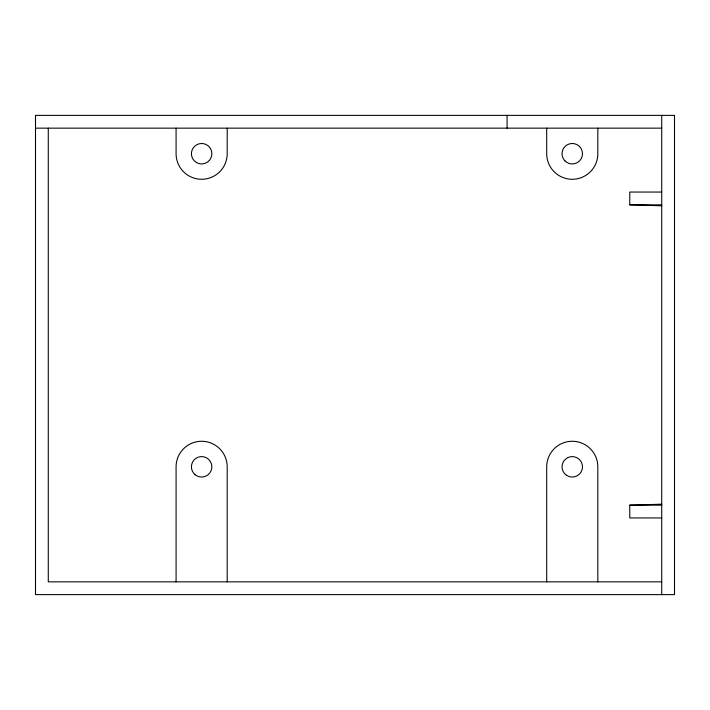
<?xml version="1.0" encoding="UTF-8"?>
<svg xmlns="http://www.w3.org/2000/svg" width="710" height="710" viewBox="0 0 710 710"><rect width="100%" height="100%" fill="white"/><g stroke="black" fill="none" stroke-linecap="round" stroke-linejoin="round"><path stroke-width="1.06" d="M661.72 517.945L629.77 517.945L629.77 505.165L661.72 504.198M35.5 128.155L661.72 128.155M661.72 192.055L629.77 192.055L629.77 204.835L661.72 205.802M629.77 204.835L661.72 204.835M629.77 505.165L661.72 505.165M661.72 581.845L48.28 581.845L48.28 128.155M661.72 115.375L661.72 594.625M597.82 128.155L597.82 153.715A25.56 25.56 0 0 1 572.26 179.275A25.56 25.56 0 0 1 546.7 153.715L546.7 128.155M597.82 581.845L597.82 466.825A25.56 25.56 0 0 0 572.26 441.265A25.56 25.56 0 0 0 546.7 466.825L546.7 581.845M507.082 115.375L507.082 128.155M227.2 128.155L227.2 153.715A25.56 25.56 0 0 1 201.64 179.275A25.56 25.56 0 0 1 176.08 153.715L176.08 128.155M227.2 581.845L227.2 466.825A25.56 25.56 0 0 0 201.64 441.265A25.56 25.56 0 0 0 176.08 466.825L176.08 581.845M674.5 115.375L35.5 115.375L35.5 594.625L674.5 594.625L674.5 115.375M566.385 475.194A10.224 10.224 0 0 0 582.44 467.73A10.224 10.224 0 0 0 567.956 457.551A10.224 10.224 0 0 0 566.385 475.194M196.493 162.546A10.224 10.224 0 0 0 211.864 153.75A10.224 10.224 0 0 0 196.563 144.84A10.224 10.224 0 0 0 196.493 162.546M565.027 160.948A10.224 10.224 0 0 0 582.138 156.36A10.224 10.224 0 0 0 569.615 143.837A10.224 10.224 0 0 0 565.027 160.948M195.108 474.688A10.224 10.224 0 0 0 211.713 468.556A10.224 10.224 0 0 0 198.099 457.231A10.224 10.224 0 0 0 195.108 474.688"/></g></svg>
